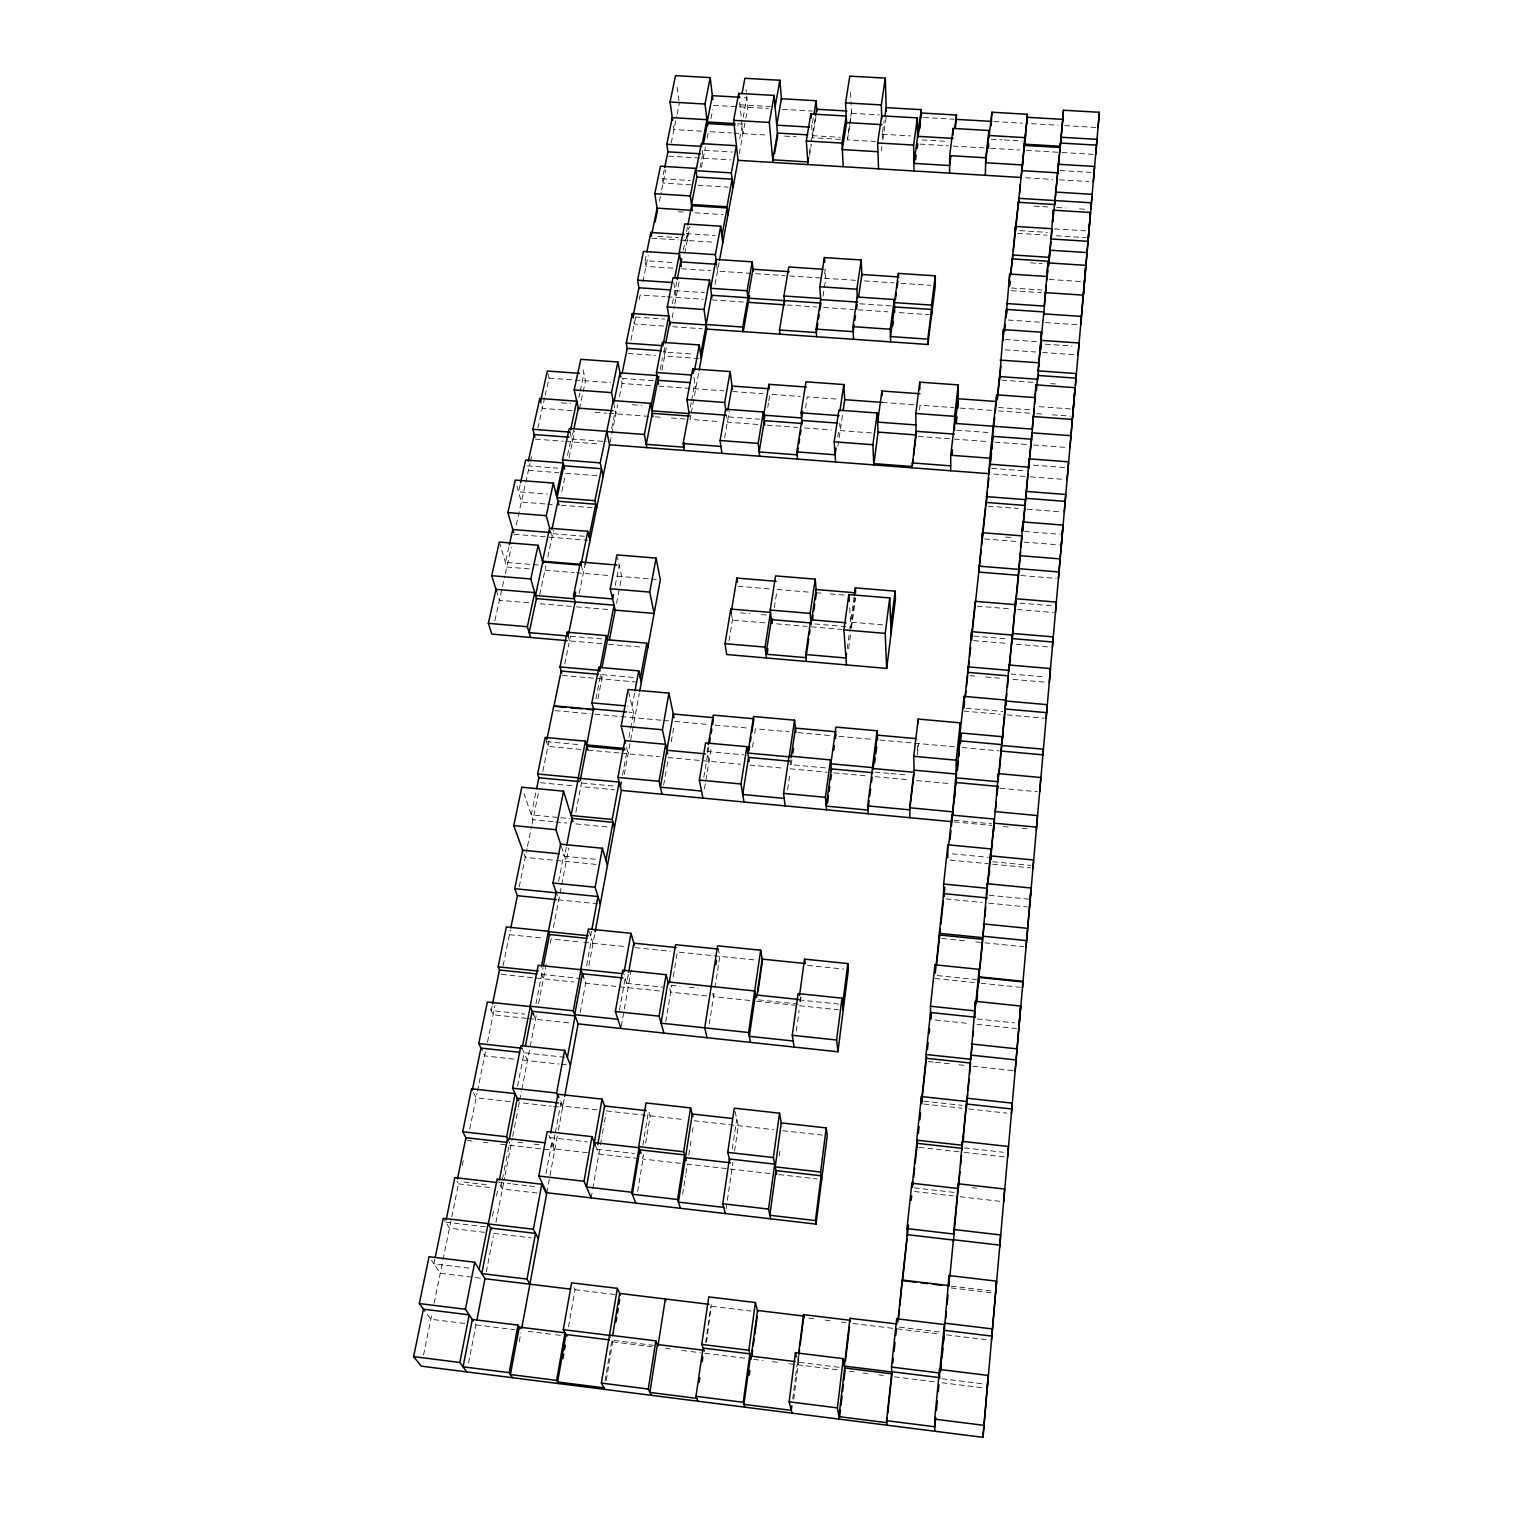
<?xml version="1.0" encoding="UTF-8"?>
<svg xmlns="http://www.w3.org/2000/svg" width="1513" height="1513" viewBox="0 0 1513 1513"><rect width="100%" height="100%" fill="white"/><g stroke="black" fill="none" stroke-linecap="round" stroke-linejoin="round"><path stroke-width="0.75" stroke-dasharray="5 3.75" d="M917.218 750.372L918.013 743.469M917.313 755.044L918.656 743.564M792.755 1398.806L795.384 1378.021M795.687 1375.714L797.162 1364.178M798.372 1355.345L797.502 1362.135L840.15 1367.43M798.108 1361.246L798.675 1356.726M793.739 1399.355L799.261 1355.856M919.545 409.626L920.112 405.181L953.587 407.621M847.204 648.718L850.703 623.167M855.015 597.37L850.968 627.025L813.464 623.829M799.866 1001.909L800.472 997.407M779.214 1155.932L779.838 1151.336M796.311 1030.996L797.256 1024.112M797.578 1021.823L799.148 1010.344M801.001 996.727L799.772 1005.748L838.618 1009.833M848.642 648.718L850.854 632.51M851.479 627.914L855.526 598.316M854.089 596.992L850.646 622.127L884.084 624.964M732.349 1148.934L736.755 1118.996M837.729 436.765L838.391 432.283M882.59 132.028L884.216 120.927M790.769 760.056L790.089 764.613L826.722 767.999M705.663 1342.674L710.921 1306.797M706.571 1342.107L711.261 1304.565M726.108 1208.887L732.935 1162.343M734.599 1150.882L738.306 1125.691L734.788 1110.372M787.554 789.691L789.937 773.483M791.942 759.753L790.618 768.85L827.119 772.235M837.899 446.297L842.457 415.148M881.19 150.884L881.852 146.383M882.836 139.669L886.41 115.328M824.49 273.872L825.19 269.39L825.795 278.335L824.396 287.243M851.479 111.243L847.431 139.82L875.497 141.484M682.628 1194.362L685.54 1175.752M685.9 1173.426L687.356 1164.121L769.985 1173.558M688.793 1154.986L689.852 1148.14M690.212 1145.871L690.93 1141.294M692.349 1132.178L693.067 1127.601M709.257 1024.055L714.571 989.956M714.93 987.724L719.829 956.348L718.051 947.913M752.566 746.911L753.266 742.372M754.684 733.294L755.403 728.755L789.181 731.819M774.334 607.602L776.812 591.772M805.54 407.962L807.261 396.954L837.691 399.167M822.996 296.17L824.055 289.475M847.431 139.82L851.573 113.324L851.025 101.693M605.068 1381.029L611.857 1340.178L653.37 1345.322M809.342 153.002L810.817 144.057M811.195 141.825L815.28 118.052M606.278 1380.348L612.67 1341.842L609.512 1335.393M637.616 1191.506L643.763 1154.514M645.654 1143.128L650.174 1115.838L648.566 1110.882M665.796 1021.729L671.81 985.474M673.304 976.547L675.895 960.906M676.254 958.675L677.37 951.98L755.744 960.055M704.434 788.916L711.261 747.725M729.02 640.756L733.2 615.583M767.734 407.413L768.472 403.025M768.831 400.832L769.928 394.231L800.245 396.444M809.531 155.631L811.384 144.454M840.453 139.404L812.5 137.759L816.509 113.513M709.011 761.304L707.195 751.488L707.952 746.93M812.5 122.818L813.597 116.198M703.829 777.19L708.803 747.214M642.855 1145.152L648.188 1113.171M628.311 974.429L626.741 983.355L662.789 987.138M568.51 1326.863L575.053 1289.681L573.314 1286.239M591.167 1197.899L592.377 1190.977M592.774 1188.651L600.056 1147.213M600.453 1144.944L602.042 1135.885M602.439 1133.615L604.046 1124.556M604.444 1122.287L606.032 1113.209M621.313 1026.211L631.205 969.89M663.64 785.077L666.476 769.02M666.874 766.713L668.481 757.54L740.67 764.235M671.261 741.748L674.023 725.975M724.632 437.768L729.285 411.233M619.517 1010.154L625.172 978.211M634.571 693.124L632.094 706.476L627.63 706.079M545.985 1173.672L551.602 1143.544L554.666 1150.41L499.479 1144.093M590.637 935.98L591.507 931.327M743.186 117.409L746.855 97.645L742.259 97.38M739.649 138.95L742.126 125.579L737.493 125.314M554.931 1134.939L552.831 1146.287L548.198 1145.757M555.347 1132.67L560.831 1103.185M586.609 965.54L591.564 938.817M628.935 737.379L630.183 730.609M630.618 728.358L633.55 712.585L628.841 712.15M690.363 407.035L691.176 402.666M691.573 400.472L694.826 382.959M622.505 775.223L627.176 750.013M519.224 1341.747L520.907 1332.745M546.836 1192.736L558.013 1132.329M558.429 1130.06L564.273 1098.57M580.198 1012.594L586.458 978.798M588.916 965.483L594.741 934.069M624.302 774.391L639.299 693.502M690.874 415.035L690.06 419.404L720.377 421.673M691.271 412.86L698.722 372.614M715.063 284.406L719.129 262.411M739.271 153.664L745.417 120.492M745.833 118.298L747.857 107.328L746.022 89.475M566.297 847.337L564.557 856.263L596.727 859.422M672.358 303.697L676.784 281.796M687.205 240.51L686.202 233.588L687.469 227.158M535.98 1003.8L543.016 967.772M595.933 698.836L600.661 674.533L633.342 677.408M660.198 369.437L662.448 357.862M683.403 250.004L685.521 239.13M501.03 1186.381L501.938 1181.785M502.392 1179.478L503.734 1172.575M504.188 1170.287L505.531 1163.384M505.985 1161.076L507.328 1154.173M507.782 1151.885L509.578 1142.674M664.888 347.442L663.999 351.999L693.805 354.118M700.027 167.451L702.24 156.179M686.883 238.222L688.963 227.517M468.557 1362.948L475.971 1324.877L472.321 1319.468M486.278 1271.922L493.333 1235.705M495.942 1222.334L504.661 1177.53M505.115 1175.242L512.245 1138.646M512.68 1136.395L514.004 1129.644M514.439 1127.393L515.763 1120.622M516.198 1118.372L517.957 1109.369M518.392 1107.1L519.262 1102.599L551.205 1106.173M519.697 1100.386L521.418 1091.535M521.853 1089.341L536.359 1014.807M538.552 1003.554L546.836 961.095M550.278 943.412L551.148 938.987L581.389 942.088M553.38 927.488L568.831 848.112M575.867 812.084L580.387 788.897M581.711 782.013L580.822 786.571L614.6 789.767M597.938 698.779L602.704 674.306M616.51 603.422L619.555 587.763M619.99 585.531L621.73 576.566L617.38 557.068M661.975 369.966L666.458 347.025M672.188 317.598L674.363 306.382M674.798 304.151L679.129 281.985M684.67 253.541L689.909 226.591M701.484 167.243L705.398 147.139M707.119 138.25L708.424 131.593L731.46 132.955M710.978 118.487L712.68 109.73M615.243 585.455L619.195 565.219M517.522 1086.183L524.065 1052.802L565.106 1057.284M492.519 1216.263L493.843 1209.568M496.472 1196.14L497.777 1189.445M558.562 881.493L563.895 854.259M492.103 1006.032L491.177 1010.533L524.803 1014.126M535.734 793.039L531.252 814.864L558.486 817.493M645.956 256.359L645.068 260.69L674.136 262.619M664.226 169.815L662.391 178.818L690.401 180.539M611.649 428.557L615.261 410.893M423.545 1354.986L432.245 1312.376M434.136 1303.166L442.553 1261.993M443.006 1259.743L458.515 1183.885L456.983 1181.256M462.24 1165.596L463.659 1158.731M469.692 1129.209L477.011 1093.369M477.465 1091.157L485.597 1051.327M487.47 1042.173L494.902 1005.786M503.129 965.559L510.373 930.098M519.243 886.694L527.054 848.547M527.489 846.334L531.574 826.401M532.028 824.188L538.609 791.999M542.808 771.384L549.749 737.436M564.784 663.923L569.02 643.157M601.663 643.649L569.493 640.85L570.42 636.33M579.176 593.455L585.077 564.595M610.023 442.571L611.365 435.952M611.819 433.739L617.644 405.2M619.422 396.501L623.034 378.855M630.997 339.914L636.065 315.101M639.261 299.461L640.169 294.978L664.888 296.661M642.874 281.777L648.245 255.546M659.328 201.324L661.181 192.208M661.654 189.919L665.796 169.607M671.261 142.846L676.651 116.482M677.105 114.288L679.337 103.376M434.817 1259.308L433.891 1263.866L470.089 1268.253M567.507 455.3L570.855 439.621M573.616 430.184L571.725 438.997L606.618 441.645M539.744 594.666L545.928 565.805M547.801 557.049L553.493 530.439M561.834 491.422L565.238 475.517M569.077 457.588L574.77 430.94M579.479 408.964L582.713 393.796M583.186 391.64L585.493 380.803L582.675 367.924M578.817 397.579L579.744 393.229M580.217 391.054L583.942 373.673M520.056 485.03L518.524 491.838L547.422 494.127M508.86 547.006L505.437 562.306L539.195 565.106M494.864 620.595L504.85 575.886M505.361 573.673L511.224 547.366M516.217 525.068L529.928 463.659M530.439 461.427L531.933 454.732M537.871 428.16L544.699 397.597M545.172 395.441L549.049 378.137L547.763 372.803M739.914 104.794L770.439 106.553M713.531 105.362L768.528 108.52M782.297 109.314L812.273 111.054M851.573 113.324L879.45 114.931M923.705 117.484L954.117 119.243M994.022 121.532L1022.296 123.177M1031.45 123.707L1058.06 125.239M1064.717 125.617L1095.885 127.414M737.323 123.744L741.956 124.009M990.996 139.177L1002.173 139.839M1004.405 139.971L1022.296 141.012M882.268 134.241L910.542 135.905M922.098 139.934L946.438 141.352M812.349 135.678L840.339 137.343M701.54 131.196L673.985 129.57L673.323 124.974M733.767 133.106L768.415 135.149M784.642 136.113L796.235 136.794M920.074 144.113L948.348 145.778M953.058 146.061L984.093 147.896M990.75 148.293L1019.686 149.995M1026.362 150.392L1057.625 152.246M1062.107 152.51L1093.502 154.364M1060.046 170.515L1091.819 172.425M704.528 150.373L732.5 152.057M668.557 156.123L731.082 159.905M1025.701 177.759L1052.708 179.385M1059.459 179.801L1088.812 181.579M690.987 184.813L663.053 183.092L662.089 176.756M697.966 185.248L728.339 187.139M1034.098 206.09L1047.696 206.941M1056.774 207.489L1065.871 208.056M1079.525 208.907L1086.334 209.324M1054.448 228.879L1086.656 230.922M1019.894 230.638L1047.336 232.378M678.562 211.782L683.252 212.066M694.978 212.822L723.214 214.619M1017.493 233.286L1047.185 235.177M1056.32 235.763L1086.126 237.654M686.202 233.588L715.214 235.461M658.06 236.35L678.013 237.654M651.781 238.203L678.354 239.924M680.566 240.075L713.871 242.231M1030.561 262.808L1042.06 263.565M1049.284 279.451L1082.117 281.607M1011.459 288L1041.644 290.004M672.774 268.16L646.013 266.383L644.935 259.971M681.701 268.747L710.807 270.695M751.223 273.38L717.521 271.13L716.632 264.283M755.725 273.683L785.058 275.631M789.559 275.933L855.337 280.302M864.434 280.907L894.107 282.874M900.954 283.328L930.741 285.314M1011.365 290.685L1041.492 292.671M675.063 290.647L704.491 292.633M859.895 303.773L894.505 306.118M667.138 296.813L703.167 299.271M712.188 299.896L743.885 302.052M787.044 304.983L816.698 307.007M823.545 307.461L853.313 309.484M857.909 309.806L887.791 311.829M899.289 312.624L929.304 314.666M1008.225 320.037L1040.906 322.25M1045.596 322.572L1078.41 324.803M1005.275 339.479L1038.693 341.787M1045.294 344.151L1072.093 346.004M635.214 317.049L642.023 317.522M644.292 317.692L664.755 319.092M663.659 326.07L634.25 324.028L633.096 317.711M672.718 326.713L702.24 328.756M1005.029 349.843L1035.611 351.981M1042.552 352.453L1073.663 354.628M628.217 353.512L655.564 355.46M699.006 358.562L664.68 356.122L663.81 350.921M1001.663 380.122L1035.119 382.505M1050.797 383.621L1055.28 383.943M1039.28 406.675L1071.034 408.983M653.332 380.671L621.087 378.326L622.089 383.47L656.529 385.985M998.485 407.508L1034.533 410.136M549.049 378.137L610.666 382.638M658.836 386.137L723.498 390.846M732.746 391.527L762.949 393.72M882.344 402.42L913.455 404.69M960.282 408.113L991.639 410.382M998.372 410.874L1029.842 413.181M1036.594 413.673L1043.365 414.165M1052.405 414.808L1070.466 416.132M632.358 404.746L641.663 405.427M956.727 430.165L988.5 432.529M561.266 402.893L570.496 403.574M728.982 416.945L759.526 419.214M572.122 410.628L542.278 408.397L540.538 401.361M595.139 412.33L606.656 413.2M608.964 413.371L650.571 416.472M655.224 416.813L662.183 417.323M671.469 418.023L685.408 419.063M757.805 424.453L727.375 422.184L726.429 415.205M767.186 425.153L797.729 427.423M804.651 427.952L831.318 429.938M871.412 432.926L840.188 430.6L839.715 423.281M918.41 436.425L949.88 438.77M954.381 439.11L988.235 441.626M995.024 442.136L1026.741 444.5M1033.549 444.992L1067.686 447.545M1033.455 465.153L1065.795 467.612M991.79 468.33L1026.173 470.94M535.413 439.129L563.158 441.248M565.484 441.418L600.283 444.066M993.909 474.061L1025.89 476.5M1030.466 476.841L1064.868 479.47M527.224 465.834L557.616 468.179M528.434 470.335L558.732 472.699M565.73 473.247L598.467 475.801M988.178 506.155L1018.098 508.481M1027.308 509.2L1061.994 511.905M1024.698 531.498L1059.913 534.278M1005.691 537.096L1012.67 537.645M544.831 503.924L521.361 502.051L515.857 482.288M547.176 504.113L554.231 504.661M561.134 505.229L592.188 507.687M984.66 538.95L1017.152 541.522M1024.131 542.089L1059.081 544.869M553.247 533.767L584.623 536.302M514.155 534.278L587.782 540.273M1020.878 575.507L1056.112 578.382M1020.027 603.139L1053.729 605.938M529.285 568.888L506.836 567.016L499.971 544.15M544.983 570.193L574.278 572.633M576.529 572.803L608.169 575.451M617.209 576.188L649.001 578.836M651.271 579.025L658.079 579.592M738.06 586.25L770.268 588.935M777.152 589.503L809.493 592.188M816.415 592.774L821.067 593.153M830.334 593.928L844.254 595.082M977.341 606.146L1010.741 608.926M1017.436 609.493L1053.218 612.462M740.557 612.822L749.881 613.616M761.531 614.6L770.874 615.394M973.748 636.046L1007.545 638.921M528.794 602.798L499.403 600.283L495.98 589.351M540.122 603.744L571.895 606.448M576.434 606.845L610.647 609.739M764.897 622.864L732.443 620.103L731.233 612.027M776.509 623.848L806.769 626.42M811.422 626.817L841.814 629.408M973.653 640.604L1007.336 643.46M1016.339 644.235L1050.154 647.11M1010.93 674.004L1045.161 676.954M570.477 636.216L607.375 639.394M608.548 644.254L643.157 647.261M969.909 675.649L976.698 676.235M985.757 677.011L999.337 678.202M1012.935 679.375L1044.764 682.136M966.145 708.216L1002.76 711.45M562.42 675.441L639.016 682.25M963.8 711.072L1000.339 714.306M1007.185 714.911L1043.875 718.183M555.233 710.618L590.259 713.796M594.931 714.212L661.484 720.245M663.696 720.453L670.372 721.058M674.817 721.455L708.33 724.5M715.025 725.105L748.67 728.15M798.202 732.651L832.15 735.715M838.94 736.339L873.02 739.422M879.847 740.046L955.327 746.892M962.211 747.517L999.053 750.864M707.195 751.488L743.658 754.836M546.458 741.673L579.933 744.755M874.968 772.084L888.831 773.351M891.138 773.578L905.001 774.845M580.879 749.427L547.933 746.382L545.153 737.436M587.933 750.089L619.195 752.982M621.427 753.19L659.517 756.708M749.729 765.067L783.791 768.226M833.966 772.878L868.33 776.056M875.214 776.699L909.729 779.895M916.651 780.538L951.318 783.753M1000.055 788.254L1037.37 791.715M581.994 783.053L613.597 786.041M954.268 820.273L991.772 823.829M540.481 782.751L574.108 785.928M954.249 821.899L991.715 825.455M1003.459 826.552L1008.169 827.006M1022.277 828.33L1029.332 829.011M952.339 853.843L988.329 857.323M560.737 817.701L569.815 818.59M992.66 861.748L1030.939 865.436M553.266 821.71L532.935 819.762L524.009 793.72M555.517 821.937L566.827 823.034M575.867 823.904L609.909 827.195M950.032 860.065L988.065 863.734M992.566 864.169L1030.769 867.876M989.086 895.28L1030.183 899.308M595.99 864.377L525.238 857.398L523.29 851.989M945.89 898.93L981.994 902.486M988.764 903.148L1027.308 906.968M597.994 903.828L558.751 899.876L556.954 894.618M941.653 938.476L948.481 939.157M950.75 939.384L966.694 940.991M975.79 941.918L980.348 942.372M984.906 942.826L1023.79 946.76M937.322 975.563L976.49 979.592M509.446 934.694L541.881 938.022M583.715 942.334L625.758 946.665M635.101 947.63L670.335 951.261M807.602 965.389L843.838 969.114M935.034 978.514L974.088 982.523M980.991 983.242L1020.197 987.27M671.091 985.322L680.169 986.287M689.247 987.233L698.325 988.178M798.94 999.904L842.609 1004.481M977.171 1018.968L1014.618 1022.901M541.711 974.429L581.9 978.646M758.543 999.866L799.545 1004.178M501.333 974.372L573.9 981.994M659.479 990.996L585.626 983.223L582.997 975.62M706.76 995.97L670.694 992.169L668.519 983.98M749.767 1000.49L713.531 996.67L712.339 991.374M756.557 1001.209L795.214 1005.256M935.261 1019.989L970.022 1023.639M976.982 1024.377L1016.547 1028.537M526.562 1018.362L493.068 1014.769L490.212 1008.396M528.794 1018.589L571.366 1023.166M928.471 1061.502L933.162 1062.013M935.488 1062.258L949.521 1063.771M958.864 1064.774L965.88 1065.511M972.916 1066.268L1012.84 1070.561M923.743 1101.161L961.965 1105.341M513.947 1059.1L484.671 1055.885L480.945 1048.074M522.95 1060.083L559.129 1064.055M561.38 1064.301L568.169 1065.039M923.8 1104.036L961.909 1108.197M968.642 1108.934L1006.92 1113.133M964.519 1147.932L1003.365 1152.263M597.257 1109.918L562.874 1106.079L557.938 1094.221M606.429 1110.939L645.578 1115.327M650.174 1115.838L684.878 1119.715M694.145 1120.755L773.332 1129.625M782.675 1130.665L822.561 1135.128M510.184 1101.577L476.103 1097.776L472.283 1090.23M553.493 1106.438L562.628 1107.459L560.037 1101.294M919.166 1147.365L959.885 1151.923M964.405 1152.433L1005.313 1157.01M549.824 1137.587L587.309 1141.861M971.932 1187.705L976.585 1188.235M596.954 1149.237L634.325 1153.492M518.127 1142.334L522.76 1142.863M534.316 1144.187L538.95 1144.717M914.306 1187.856L957.88 1192.83M587.309 1152.698L554.931 1148.991L548.879 1135.45M638.354 1158.523L598.864 1154.022L595.082 1144.547M680.358 1163.327L643.006 1159.053L641.077 1153.511M778.949 1174.58L817.19 1178.949M467.385 1140.424L471.98 1140.953M483.422 1142.258L488.018 1142.788M914.438 1191.525L953.247 1195.951M960.093 1196.745L1001.379 1201.454M498.912 1182.41L510.619 1183.771M512.964 1184.036L527.016 1185.681M529.342 1185.946L536.377 1186.759M463.943 1182.069L489.437 1185.038M458.515 1183.885L490.874 1187.667M537.266 1193.076L502.429 1189.01L497.134 1179.043M445.692 1222.145L488.113 1227.175M951.261 1286.145L993.417 1291.156M484.444 1232.339L449.456 1228.159L443.271 1218.287M493.786 1233.435L531.271 1237.899M951.223 1287.941L993.303 1292.953M899.46 1327.166L939.819 1332.064M480.491 1278.182L440.245 1273.284L431.545 1260.405M575.053 1289.681L618.155 1294.92M711.829 1306.305L750.959 1311.071M808.774 1318.107L815.753 1318.958M825.058 1320.074L832.037 1320.925M841.323 1322.059L845.975 1322.627M852.973 1323.478L892.689 1328.301M897.36 1328.868L939.838 1334.05M946.552 1334.863L989.256 1340.045M941.899 1378.74L985.266 1384.111M464.68 1323.459L430.846 1319.26L423.432 1309.18M475.971 1324.877L514.515 1329.662M528.15 1331.345L553.21 1334.466M555.498 1334.75L562.325 1335.582M612.67 1341.842L651.781 1346.702M665.625 1348.423L670.259 1348.991M681.815 1350.428L688.755 1351.298M691.063 1351.582L700.311 1352.717M704.945 1353.303L746.76 1358.485M753.739 1359.355L763.082 1360.527M772.424 1361.681L779.441 1362.551M788.784 1363.705L840.585 1370.135M849.549 1371.251L854.032 1371.818M863.015 1372.934L867.516 1373.482M878.75 1374.882L883.233 1375.43M894.486 1376.83L935.11 1381.88M941.899 1382.731L982.731 1387.799M507.517 1138.514L510.921 1145.398M522.098 1048.282L527.451 1060.575M533.03 1013.275L535.489 1019.308M541.162 972.991L543.394 978.798M561.323 846.334L566.24 861.445M589.03 931.006L593.02 943.299M622.713 970.173L628.065 987.686M568.169 636.008L569.493 640.85M550.202 530.496L551.999 537.361M600.661 674.533L601.796 678.94M581.238 565.181L583.28 573.37M626.477 747.195L628.122 753.814M628.576 691.668L634.779 717.824M570.098 432.132L572.425 441.947M797.446 1361.87L798.108 1364.877M613.616 402.798L615.886 413.881M673.815 282.628L676.122 297.437M693.994 377.456L695.715 388.822M677.105 87.206L679.015 101.068M702.202 150.222L703.223 158.222M739.649 102.336L742.978 133.636M811.592 124.785L812.5 137.759M849.701 607.923L851.044 628.179M850.571 92.406L850.911 99.366M882.23 133.201L882.457 139.971"/><path stroke-width="1.5" d="M943.62 897.001L943.639 884.027L947.876 844.802L990.92 848.925L990.485 859.914M944.32 1330.57L948.991 1275.516L996.519 1281.152L995.63 1293.218M949.616 173.144L949.672 155.631L953.152 128.416L988.954 130.496L988.802 137.116M947.819 857.701L947.876 844.802M950.675 470.77L950.75 455.243L954.495 423.394L1032.169 429.125L1034.154 408.85M953.114 135.035L953.152 128.416M955.327 128.265L956.481 115.026L921.322 113.002L917.975 137.437M954.457 429.995L954.552 416.34L958.259 384.907L919.791 382.146L915.781 413.484L916.121 433.985M951.431 826.174L956.046 774.013L914.098 770.155L909.672 807.772L909.956 817.72M948.991 1275.516L948.916 1285.634L902.259 1280.017L899.876 1305.492M958.032 407.943L958.259 384.907M914.136 771.592L913.776 756.311L918.183 719.072L960.244 722.836L956.197 760.188L955.951 784.169L956.443 779.554M960.244 722.836L958.92 756.519M953.398 1241.625L962.381 1141.369L1008.396 1146.495L1007.582 1157.256M963.876 706.874L964.046 696.377L1005.597 700.046L1005.105 710.524M957.956 1187.989L958.032 1183.752L1004.632 1189.048L1003.686 1201.719M967.677 673.285L971.592 631.64L1012.273 635.082L1008.812 670.354L967.79 666.817M971.592 631.64L971.403 640.415L975.11 605.975M962.192 1150.012L962.381 1141.369M985.341 175.3L985.738 157.787L988.954 130.496M988.537 148.161L988.632 143.603M1021.029 547.044L1022.107 535.867L982.504 532.727L978.76 572.084L1018.533 575.318L1015.431 607.035M991.147 125.863L991.904 112.227L1027.422 114.269L1027.024 123.442M966.391 1108.689L970.873 1055.109L1016.017 1059.932M982.334 538.76L982.504 532.727M1028.689 467.158L989.634 464.207L985.871 505.966L987.365 492.141M974.883 1017.152L930.552 1012.519L926.013 1054.485L970.76 1059.27L975.374 1001.322L1020.632 1006.032L1018.873 1028.783M1034.589 404.349L1035.251 397.597L996.651 394.817L989.805 458.193L989.332 473.701L609.569 444.784L606.713 431.318L569.247 428.482L562.477 459.952L564.708 469.106M993.247 426.25L992.017 448.756M974.864 1017.511L975.374 1001.322M996.5 399.356L996.651 394.817M931.365 1012.67L930.627 1019.497L930.476 1006.24L934.939 964.821L979.138 969.341L978.684 982.996L979.119 978.514M999.431 379.952L1003.403 329.588L1041.492 332.217L1040.433 350.316M1003.006 340.747L1003.403 329.588M982.788 937.928L987.251 883.724L1031.072 887.999L1029.578 907.176M1005.956 317.787L1009.682 274.042L1047.109 276.501L1046.656 281.04M1009.228 285.806L1009.682 274.042M986.646 898.987L987.251 883.724M1012.159 261.617L1015.488 226.42L1052.159 228.728L1051.289 237.541M1015.223 233.153L1015.488 226.42M1018.23 205.106L1024.339 145.399L1060.178 147.499L1052.84 221.692M1027.422 114.269L1021.199 177.475L738.041 160.34L733.635 120.359L738.703 93.39L774.126 95.414L777.663 135.697L774.543 153.532M994.154 823.469L998.372 773.616L1040.849 777.512L1039.696 791.923M1024.131 150.26L1024.679 137.607L988.84 135.508L985.625 162.742L1021.729 164.917M997.729 788.046L997.805 786.382L955.97 782.505L952.434 815.356M998.107 779.8L998.372 773.616M999.091 774.183L1009.076 665.001L1050.438 668.557L1049.322 682.533M1008.736 671.98L1009.076 665.001M1011.819 643.857L1015.753 598.713L1056.301 602.079L1055.469 612.652M1015.412 605.068L1015.753 598.713M1018.533 575.318L1022.864 521.928L1063.015 525.087L1061.407 545.058M1022.391 530.798L1022.864 521.928M1025.247 504.718L1029.162 458.855L1068.594 461.824L1067.157 479.64M1029.162 458.855L1028.613 468.765L1031.601 439.205L992.925 436.349L989.748 465.891M1031.526 440.34L1035.97 384.869L1075.043 387.668L1072.717 416.302M1035.214 398.089L1035.97 384.869M1037.464 380.86L1041.492 332.217M1043.667 315.423L1047.923 262.884L1085.804 265.342L1080.755 324.973M1047.091 276.784L1047.923 262.884M1049.095 261.73L1053.294 210.175L1090.476 212.482L1088.414 237.787M1052.594 221.673L1053.294 210.175M1054.618 205.163L1060.462 143.035L1096.509 145.153M1057.606 173.068L1058.154 164.274L1094.599 166.449L1093.332 181.844M1060.14 148.047L1063.45 110.241L1099.365 112.284L1098.098 127.546M1062.769 121.135L1063.45 110.241M466.798 1371.913L459.839 1362.475L469.2 1314.835L423.432 1309.18L413.635 1356.631L421.257 1366.144L982.958 1437.35L988.178 1375.449L939.554 1369.454L934.694 1419.137L934.864 1431.26M987.27 1388.367L988.178 1375.449M991.488 1340.329L996.519 1281.152M999.696 1247.034L1000.585 1234.948L953.549 1229.483M1011.422 1113.625L1012.216 1103.147L966.656 1098.173M1015.185 1070.807L1020.632 1006.032M1022.504 987.516L1022.996 981.313L978.892 976.793L982.864 936.207L1026.571 940.594M1026.079 946.987L1031.072 887.999M1033.001 868.084L1033.644 860.008L990.637 855.885M1036.386 829.672L1037.502 815.583L994.665 811.554M1046.164 718.372L1047.261 704.661L1005.559 700.973M1052.424 647.299L1053.256 636.897L1012.348 633.436M1058.457 578.571L1063.015 525.087M1064.301 512.075L1065.719 494.486L1025.965 491.422M1069.956 447.716L1075.043 387.668M1075.44 385.38L1076.405 373.56L1038.031 370.855L1043.857 311.943L1006.277 309.409L1003.043 339.328M1078.107 354.931L1079.091 342.997L1041.02 340.368M1083.346 295.47L1090.476 212.482M1090.892 209.607L1092.14 194.326L1055.431 192.075M1095.734 154.496L1096.982 139.347L1060.821 137.229M982.958 1437.35L1099.365 112.284M975.526 1006.277L979.138 969.341M990.92 848.925L987.081 888.282L943.639 884.027M1046.221 285.598L1044.216 306.08L1006.485 303.546M935.715 1417.397L934.788 1426.759L886.561 1420.669L891.838 1371.705L939.611 1377.624M936.396 1410.381L937.322 1401.019M938.23 1391.676L938.911 1384.641M940.5 1369.284L944.32 1330.343L991.79 1336.111M970.76 1059.27L972.121 1045.237M973.048 1035.875L973.502 1031.204M976.396 1002.665L978.873 977.417L1022.939 981.956M987.932 883.535L994.344 819.081L951.961 815.091L948.802 844.405M998.24 779.384L1001.644 744.585L959.999 740.84L956.008 777.833L998.013 781.71M1022.353 531.309L1028.008 474.117M1028.821 464.813L1031.961 432.831L1070.939 435.706M1047.166 277.049L1047.809 270.335M1048.263 265.853L1049.795 250.193L1087.034 252.576M945.701 1318.504L946.381 1311.431M947.081 1304.376L947.989 1294.977M948.916 1286.145L949.37 1281.246M949.805 1276.934L953.417 1239.733L999.828 1245.142M958.334 1188.14L959.942 1171.762M960.623 1164.745L961.53 1155.384M962.911 1140.783L966.504 1104.017L1011.781 1108.972M966.902 1101.332L967.564 1094.58M967.998 1090.079L969.095 1078.807M969.549 1074.306L970.646 1063.053L926.088 1058.268L921.493 1100.916M979.876 968.585L982.75 939.346L939.365 934.977L935.261 973.086M984.188 923.63L982.807 937.682L939.346 933.313L943.62 893.616L986.703 897.871M984.868 916.594L985.776 907.233M990.637 859.271L994.154 823.167L1036.575 827.176M995.422 810.76L996.292 801.89M996.935 795.252L997.805 786.382M1005.691 704.945L1006.788 693.767M1007.45 687.053L1008.32 678.108M1009.341 666.76L1012.084 638.581L1052.84 642.023M1012.273 636.992L1015.45 604.67L975.223 601.342L971.497 635.857M1015.545 602.779L1020.575 551.507M1022.675 531.328L1024.963 507.801M1036.481 390.278L1037.767 375.432L1076.027 378.155M1048.679 265.758L1049.114 261.295L1012.254 258.912L1010.589 274.496M1050.873 241.929L1049.36 257.342L1012.424 254.941M940.746 1371.043L941.408 1364.215M942.088 1357.369L942.977 1348.253M943.639 1341.426L944.301 1334.579M963.251 1140.726L963.705 1136.15M976.887 1001.284L977.549 994.419M989.199 875.422L989.634 870.845M990.75 859.46L991.185 854.94M993.398 832.434L993.833 827.914M1002.457 739.706L1003.119 732.897M1004.235 721.531L1004.67 716.992M1005.767 705.777L1006.202 701.313M1010.003 662.581L1010.457 657.909M1038.958 366.316L1039.412 361.645M1040.547 350.014L1041.228 343.111M891.479 1367.052L896.679 1318.769L944.32 1324.537L939.573 1373.01L891.479 1367.052L891.914 1372.764M964.046 696.377L960.093 732.897L1002.003 736.68M906.968 1228.594L911.847 1183.223L957.956 1188.48L953.493 1234.003L906.968 1228.594L907.308 1236.253L908.519 1225M892.84 1362.835L893.332 1358.277M894.07 1351.412L895.053 1342.277M895.791 1335.431L896.528 1328.565M916.689 1140.159L921.398 1096.547L966.58 1101.483L962.287 1145.246L916.689 1140.159L916.897 1147.119M993.53 428.387L994.722 417.191M995.214 412.709L996.424 401.512L958.126 398.732L955.233 423.3M887.261 1418.021L886.75 1422.674L838.921 1416.622L844.651 1367.979L892.008 1373.861L887.753 1413.369M912.017 1187.592L916.783 1143.28L962.23 1148.367M897.72 1322.192L907.252 1234.665L953.417 1240.055M963.857 708.008L964.575 701.313M965.048 696.85L967.696 672.32L1008.547 675.876M982.429 535.243L985.965 502.411L1025.19 505.455M997.18 398.543L999.545 376.567L1037.559 379.252M1009.379 285.617L1009.871 281.172M1015.336 230.354L1018.344 202.288L1054.674 204.539M898.363 1319.525L899.365 1310.163M902.637 1279.828L907.062 1238.542M911.185 1200.263L911.677 1195.762M912.661 1186.608L913.152 1181.956M913.663 1177.322L914.646 1168.017M915.157 1163.384L917.635 1140.272M918.372 1133.426L919.11 1126.58M919.847 1119.752L920.585 1112.906M926.637 1056.622L921.568 1103.79L921.398 1096.547M927.393 1049.663L928.131 1042.703M929.133 1033.417L929.625 1028.783M936.49 965.086L940.367 928.944M940.878 924.292L943.374 901.029M943.866 896.415L944.85 887.28M949.975 839.639L950.939 830.656M952.415 817.001L953.417 807.62M953.928 802.93L955.195 791.204M957.426 770.344L958.429 761.134M960.396 742.77L961.379 733.71M965.237 697.701L965.956 691.025M966.448 686.58L967.639 675.441M967.885 673.115L969.152 661.427M969.644 656.755L970.646 647.413M975.355 603.706L981.143 549.862M981.634 545.418L985.625 508.311M987.857 487.526L988.84 478.316M990.561 462.373L991.526 453.295M997.294 399.735L1000.925 365.995M1004.651 331.347L1005.389 324.463M1006.126 317.617L1006.864 310.846M1009.53 286.07L1010.003 281.626M1010.722 274.95L1012.859 255.054M1013.332 250.666L1018.968 198.203M1019.478 193.588L1020.462 184.378M1022.429 166.146L1022.92 161.607M1025.341 139.083L1025.814 134.619M839.375 1419.137L837.427 1407.903L843.233 1358.655L795.422 1352.754L789.143 1401.813L791.98 1413.142M897.039 1324.007L849.984 1318.296L844.349 1366.088L891.857 1371.969M989.01 136.813L991.904 112.227M845.445 1361.17L849.436 1327.128M952.017 454.524L952.566 450.004M839.639 1416.83L840.453 1409.927M840.982 1405.312L842.079 1396.083M842.609 1391.468L843.422 1384.546M843.97 1379.932L845.048 1370.702L843.233 1358.655M956.216 423.527L956.991 416.85M766.467 657.966L765.048 647.11L770.495 612.406L730.779 609.058L725.011 643.668L726.732 654.524L886.656 668.406L885.2 633.38L889.739 597.957L848.812 594.552L843.914 629.881L846.429 664.907M533.767 1015.072L530.136 1006.202L538.174 965.275L580.973 969.738L573.295 1010.816L578.098 1023.885L837.918 1051.781L836.632 1040.017L841.985 998.164L798.051 993.568L792.301 1035.289L794.117 1047.072M820.613 1172.027L826.23 1127.904L781.275 1122.892L775.223 1166.863L820.613 1172.027L821.691 1179.459M877.105 730.779L872.415 767.602L830.883 763.781L835.914 727.072L877.105 730.779L877.578 739.838M867.687 805.899L872.471 768.453L914.155 772.292L909.729 809.852L867.687 805.899L868.178 813.767M890.779 625.531L895.166 591.148L855.337 587.857L854.41 594.704M931.535 305.115L935.28 275.839L898.419 273.399L894.41 302.619L931.535 305.115L931.611 314.817M842.609 1004.481L847.828 963.573L804.538 959.129L799.564 995.384M950.788 156.482L949.634 165.541L913.909 163.385L921.285 109.636L886.183 107.631L884.878 116.501M791.866 1405.728L791.28 1410.343L743.904 1404.348L750.543 1356.045L795.1 1361.587M798.656 1353.095L803.554 1314.646L850.249 1320.319M815.45 1220.575L821.143 1175.771L775.961 1170.608L769.833 1215.261L815.45 1220.575L816.018 1224.112L546.836 1192.736L538.798 1176.036L547.139 1131.592L591.942 1136.66L595.403 1145.341M869.143 800.717L867.951 810.06L826.23 806.126L831.337 768.869L872.698 772.708M869.729 796.046L870.618 789.048M871.507 782.032L872.112 777.36M872.944 769.569L877.332 735.129L916.273 738.647M912.15 467.82L916.084 431.3L954.419 434.136M927.791 339.139L931.573 309.446L894.523 306.931L890.476 336.548L927.791 339.139L927.828 344.472L706.779 329.078L704.037 309.484L709.54 280.094L673.039 277.654L667.29 306.95L670.164 324.765M798.959 1354.475L799.545 1349.955M800.112 1345.435L803.838 1316.083L757.483 1310.447L751.015 1357.691M954.779 128.397L956.481 115.026M912.982 459.763L912.131 466.534L873.739 463.621M913.568 455.262L916.14 434.95L878.051 432.113L873.795 464.907L872.888 444.727L877.275 412.992L838.864 410.174L834.193 441.815L835.592 461.995M816.018 1224.112L827.252 1135.639L826.23 1127.904M837.918 1051.781L848.377 969.587L847.828 963.573M874.665 762.741L875.252 758.164M875.819 753.587L876.708 746.703M886.656 668.406L895.431 599.337L895.166 591.148M927.828 344.472L935.318 285.617L935.28 275.839M846.561 653.351L845.918 658.004L805.654 654.524L810.76 619.782L846.013 622.77M833.795 750.126L834.438 745.55M835.365 738.684L836.008 734.108M895.431 299.366L896.358 292.633M896.963 288.151L897.89 281.418M749.219 1375.109L749.843 1370.513M751.715 1356.821L752.642 1350.088M753.247 1345.587L754.174 1338.854M754.798 1334.371L757.256 1316.405M827.535 802.855L828.5 795.895M829.124 791.242L829.767 786.59M830.713 779.63L831.356 774.978M892.821 325.957L893.427 321.399M915.573 159.735L916.178 155.234M917.105 148.482L917.729 143.981M919.847 128.435L920.452 124.009M776.699 1174.334L773.389 1157.558L779.517 1113.19L734.278 1108.178L727.734 1152.376L729.833 1160.793M914.022 170.988L913.625 145.078L917.37 117.882L881.682 115.82L877.653 142.96L878.561 168.851M751.413 1359.071L748.84 1350.239L755.403 1302.542L708.765 1296.906L701.748 1344.414L704.15 1351.071M770.609 1218.816L768.509 1209.076L774.694 1164.14L729.379 1158.977L722.779 1203.762L725.427 1213.558M826.59 809.814L825.379 797.313L830.524 759.885L789.048 756.065L783.545 793.379L785.171 805.899M890.627 341.881L890.23 329.229L894.315 299.517L857.266 297.021L852.897 326.638L853.578 339.309M744.831 1407.166L743.242 1402.286L749.9 1353.851L703.053 1348.064L695.961 1396.31L697.909 1401.208M919.961 393.739L881.909 390.997L877.635 422.127L915.97 424.945M811.214 624.585L810.155 613.408L815.204 579.139L775.583 575.886L770.212 610.042L771.857 623.451L772.557 618.93M839.885 411.196L843.8 384.548L805.994 381.824L801.115 412.822L802.117 424.132M750.505 1042.4L748.557 1032.509L760.68 950.221L717.616 945.814L704.718 1027.838L707.119 1037.748M794.552 720.188L789.143 756.859L747.876 753.058L753.606 716.519L794.552 720.188L795.951 732.443M836.084 448.018L835.1 454.77L796.859 451.876L801.795 420.463L837.483 423.11M854.164 324.86L853.162 331.669L816.093 329.115L820.708 299.612L857.512 302.108M854.845 320.302L855.507 315.744M856.509 308.936L857.19 304.378M699.138 1382.334L699.819 1377.757M702.164 1361.719L702.845 1357.142M791.091 757.786L795.46 728.112L836.311 731.819M858.571 296.888L861.862 274.496L898.514 276.936M808.699 639.167L805.975 657.663L765.975 654.183L771.384 619.611L811.063 622.978M809.379 634.533L810.041 629.919M811.46 621.37L816.131 589.54L855.639 592.812M756.595 997.37L762.212 959.11L805.124 963.535M757.862 992.206L762.476 960.736L760.68 950.221M792.944 752.926L793.606 748.368M812.424 620.008L813.086 615.469M813.767 610.93L814.751 604.122M815.431 599.583L816.415 592.774M843.1 410.723L844.727 399.678L843.8 384.548M881.776 118.789L881.322 104.927L885.294 78.109L849.795 76.142L845.559 102.884L846.618 123.65M857.323 298.364L856.869 289.21L861.2 259.971L824.396 257.569L819.8 286.732L820.765 300.444M743.961 802.003L741.011 783.999L746.892 746.684L705.588 742.902L699.346 780.103L702.902 798.126M843.233 166.714L841.966 143.092L846.221 116.028L810.836 113.986L806.316 140.974L808.037 164.577M686.259 1160.433L683.649 1151.771L690.571 1107.894L645.994 1102.939L638.675 1146.665L641.077 1153.511M677.597 1199.487L684.595 1154.911L639.772 1149.823L632.358 1194.249L677.597 1199.487L680.453 1208.301M651.233 1395.289L648.283 1389.029L655.848 1340.877L609.38 1335.109M748.935 750.694L749.635 746.136M750.353 741.578L751.072 737.02M751.791 732.443L753.947 718.77L713.247 715.101L708.33 744.661M715.819 964.84L716.538 960.32M802.609 411.347L801.568 417.966L763.725 415.167L768.869 384.321L806.429 387.025M798.202 448.132L797.143 454.846L759.148 451.952L764.349 420.671L802.06 423.47M798.902 443.649L799.602 439.167M800.301 434.685L801.001 430.203M817.777 323.498L816.358 332.557L779.498 330.004L784.377 300.614M818.476 318.959L819.195 314.42M819.895 309.9L820.954 303.092L747.933 298.137M767.186 653.37L767.904 648.755M612.595 1335.714L619.63 1293.426L708.954 1304.282M808.585 157.484L807.847 161.948L772.727 159.83L777.436 133.068L807.658 134.846M815.639 115.858L816.736 109.239L846.845 110.979M615.999 1321.851L616.737 1317.407M617.474 1312.962L618.212 1308.518M618.949 1304.074L619.687 1299.629M663.904 1033.095L659.101 1016.169L666.06 974.694L622.713 970.173L615.375 1011.516L620.916 1028.481M635.706 1203.081L631.602 1192.244L639.053 1147.743L594.325 1142.655M604.784 1389.407L601.38 1383.09L617.361 1288.357L571.574 1282.816L563.29 1329.662L566.883 1336.149M759.639 456.207L758.145 443.385L763.365 412.009L725.616 409.21L720.093 440.51L721.89 453.333M669.2 982.845L675.554 944.679L718.297 949.067M813.975 113.986L816.169 100.728L781.408 98.742L776.755 125.182L809.417 127.111M709.559 742.675L710.316 738.117M711.072 733.578L711.829 729.039M712.585 724.5L713.342 719.961M731.233 612.027L736.888 578.061L776.207 581.314M784.566 302.619L783.942 295.981L788.765 266.988L822.921 269.238M764.216 419.574L764.954 415.167M747.1 290.761L752.207 261.825L716.008 259.442L710.637 288.302L747.1 290.761L748.405 302.354L784.774 304.832M597.767 1144.679L604.576 1105.984L646.259 1110.618M556.633 1380.386L565.03 1332.783L519.243 1327.109L510.429 1374.542L556.633 1380.386L558.562 1383.544M628.708 972.197L633.815 943.166L676.254 947.516M727.791 410.193L732.046 386.061L769.342 388.765M749.578 295.697L743.261 331.631L742.732 327.054L753.001 269.276L789.181 271.678M562.912 1358.731L563.706 1354.211M564.5 1349.691L565.295 1345.189M667.687 753.928L662.429 729.777L668.954 693.124L628.065 689.493L621.2 726.013L625.455 743.11M591.167 1197.899L584.018 1181.275L591.942 1136.66M775.129 106.837L779.857 80.265L744.888 78.298L741.994 93.768M725.881 411.233L724.708 402.458L730.174 371.574L692.689 368.888L686.94 399.678L689.02 412.841M624.207 971.535L630.978 933.313L588.349 928.963L580.822 969.303L583.564 977.266M550.675 1133.029L557.938 1094.221L602.042 1099.119L586.477 1187.005L631.602 1192.244M662.032 794.249L659.063 781.294L665.607 744.32L624.831 740.576L617.947 777.436L621.351 790.41L595.157 931.762M772.973 162.458L769.304 122.44L774.126 95.414M533.37 1229.256L541.786 1184.225L497.134 1179.043L488.321 1223.922L533.37 1229.256L538.306 1238.75M716.462 262.903L715.384 254.657L720.699 226.194L684.822 223.886L679.242 252.274L681.361 266.477M694.448 370.855L699.29 344.945L662.372 342.335L656.453 372.501L658.495 384.189M731.346 172.879L736.415 145.702L701.351 143.603L696.018 170.723L731.346 172.879L733.03 187.423M634.987 690.911L638.732 670.883L598.845 667.365L591.886 702.845L593.72 709.673M567.394 1057.53L575.148 1015.866L532.198 1011.27L525.427 1045.88M509.162 1372.669L518.013 1325.123L472.321 1319.468L463.054 1366.825L509.162 1372.669L512.567 1377.719M591.942 929.02L597.975 896.547L556.16 892.348L541.37 966.826M612.198 819.46L619.157 782.051L578.363 778.212L571.063 815.507L612.198 819.46L614.448 827.63M527.016 1279.09L535.526 1233.398L490.704 1228.064L481.777 1273.606L527.016 1279.09L529.89 1284.178M726.959 206.751L732.084 179.196L696.869 177.021L691.498 204.52L726.959 206.751L727.923 214.903M684.311 450.477L683.157 443.574L688.945 412.425L726.429 415.205M605.919 860.33L612.992 822.316L571.952 818.363L566.732 845.105M721.909 235.896L727.091 207.943L691.668 205.692L687.885 225.002M640.339 678.032L646.808 643.176L607.451 639.753L602.023 667.573M620.368 786.684L621.219 782.089M700.689 354.59L706.193 324.917L669.767 322.382L665.777 342.884M684.595 442.742L683.763 447.186L646.24 444.33L652.292 413.314L689.531 416.094M521.739 1328.187L546.571 1194.154L541.786 1184.225M564.671 1096.358L578.098 1023.885M639.696 691.29L660.349 579.782L656.094 558.108L616.907 554.893L610.231 588.784L615.205 610.136L609.436 639.696M699.157 370.307L706.779 329.078M719.526 260.236L738.041 160.34M615.205 610.136L654.127 613.446L649.72 592.094L656.094 558.108M558.316 1097.171L556.614 1093.067L564.595 1050.381L520.945 1045.615L512.585 1088.169L518.429 1100.802M600.302 904.055L595.12 887.242L602.401 848.263L560.604 844.178L552.964 883.025L556.576 893.559M509.314 1139.024L517.276 1098.306L558.543 1102.92M677.219 279.583L680.68 261.9L716.632 264.283M543.451 965.559L549.503 934.504L586.893 938.344M586.628 745.379L593.531 708.954L626.477 711.942M607.375 639.394L614.051 605.2L536.434 598.618L529.134 632.623L568.169 636.008M657.947 381.011L658.836 376.378M680.85 263.073L681.701 258.723M580.179 780.557L586.874 746.287L624.945 749.805M476.86 1320.244L484.954 1278.712L474.742 1262.258L429.049 1256.736L419.328 1303.582L424.453 1310.561M522.552 1045.956L530.288 1006.599L487.356 1002.003L478.789 1043.554L481.72 1049.719M479.148 1269.35L488.132 1223.601L443.271 1218.287L435.29 1257.038M692.33 210.572L690.306 195.934L695.715 168.378L660.462 166.222L654.807 193.702L657.455 210.439L655.091 222.014M674.685 278.184L679.469 253.806L643.498 251.442L637.578 280.189L639.053 288.643M508.349 1140.216L506.647 1136.774L515.101 1093.634L471.526 1088.774L462.694 1131.762L466.458 1138.703M646.864 447.621L644.387 434.477L650.477 403.347L613.162 400.586L600.207 462.865L603.157 476.16M613.484 594.439L612.595 598.94L573.54 595.649L580.444 562.004L616.926 565.03M499.366 1180.102L507.517 1138.514L544.623 1142.75M585.436 741.162L578.25 777.814L537.626 773.994L545.153 737.436L585.436 741.162L587.933 750.089M650.987 406.108L656.982 375.508L620.008 372.822L614.183 401.172M702.145 144.151L706.93 119.678L672.283 117.655L666.817 144.302L667.971 152.189M606.448 635.592L599.621 670.429L559.999 666.93L567.129 632.207L606.448 635.592L607.507 639.923M703.507 143.565L707.422 123.555L735.186 125.182M560.718 844.519L555.895 829.691L563.536 791.186L521.777 787.214L513.777 825.606L522.95 851.044M473.342 1320.962L465.437 1309.275L474.742 1262.258M707.687 125.636L704.982 104.019L710.202 77.598L675.517 75.65L670.051 102.014L672.68 120.378M472.283 1090.23L480.945 1048.074L519.526 1052.292M626.25 343.111L632.321 313.513L668.746 316.028L662.94 345.702L626.25 343.111L627.422 349.352M446.146 1219.913L454.846 1177.587L496.756 1182.466M499.725 970.608L498.136 966.826L506.325 926.939L548.33 931.251L549.805 935.318M587.819 531.309L581.03 564.368L542.505 561.191L549.597 528.226L587.819 531.309L590.013 540.444M510.846 927.809L517.408 895.696L514.742 888.679L522.647 850.193L559.318 853.805M575.715 592.056L574.335 598.77L535.526 595.479L542.732 561.985L581.238 565.181M594.949 500.69L601.512 468.708L563.895 465.796L557.049 497.682L594.949 500.69L596.633 508.046M632.945 316.898L638.902 287.792L670.486 289.929M492.557 1003.781L499.479 970.003L537.02 973.937M536.623 788.67L538.855 777.758L579.366 781.578M546.912 739.422L553.815 705.815L593.644 709.427M568.642 633.739L575.167 601.909M622.032 373.711L627.233 348.33L661.521 350.77M646.845 252.009L650.836 232.472L684.16 234.628M457.456 1178.967L465.909 1137.681L507.271 1142.41M589.105 536.68L595.763 504.226L557.938 501.219L551.942 529.266M664.699 167.565L667.914 151.83L700.368 153.778M651.876 233.607L657.096 208.151L692.311 210.383M585.077 564.595L609.569 444.784M613.711 403.252L611.536 392.624L617.871 361.985L580.803 359.319L574.184 389.9L578.609 409.38M574.089 427.971L578.325 408.151L612.954 410.723M530.59 637.484L527.375 626.722L534.713 592.623L495.98 589.351L488.34 623.356L491.857 634.117L567.205 640.661M556.33 494.846L563.195 462.902L525.673 460.009L520.567 482.742M570.59 429.919L576.756 401.21L539.801 398.467L532.879 429.314L534.902 437.162M536.68 599.526L530.798 578.987L538.117 545.247L499.328 542.07L491.706 575.715L496.604 591.356M549.711 528.68L546.288 515.687L553.342 483.082L515.252 480.094L507.895 512.604L513.701 532.689M540.538 401.361L547.328 371.025L579.366 373.352M509.351 544.812L512.775 529.512L550.751 532.576M528.226 461.352L534.24 434.553L569.02 437.2M845.559 102.884L881.322 104.927M739.97 97.248L712.377 95.659L707.214 121.967L735.015 123.593M670.051 102.014L704.982 104.019M956.443 119.376L991.677 121.399M881.966 124.633L846.561 122.572L842.306 149.579L877.975 151.716M733.635 120.359L769.304 122.44M917.616 136.321L953.095 138.402M877.653 142.96L913.625 145.078M806.316 140.974L841.966 143.092M949.672 155.631L985.738 157.787M666.817 144.302L701.71 146.383M1021.502 170.647L1057.625 172.822M1018.514 198.316L1091.44 202.818M654.807 193.702L690.306 195.934M1050.476 238.922L1087.942 241.323M679.242 252.274L715.384 254.657M1045.01 292.595L1083.176 295.13M819.8 286.732L856.869 289.21M637.578 280.189L671.545 282.477M783.942 295.981L820.632 298.458M1043.743 313.872L1081.455 316.425M747.876 297.739L711.564 295.281L706.155 324.501L742.732 327.054M667.29 306.95L704.037 309.484M852.897 326.638L890.23 329.229M1000.112 360.075L1038.504 362.78M656.453 372.501L691.328 375.016M690.193 382.619L657.815 380.274L651.838 410.836L689.134 413.597M844.727 399.678L882.344 402.42M1032.868 416.529L1072.244 419.404M915.781 413.484L954.552 416.34M574.184 389.9L611.536 392.624M686.94 399.678L724.708 402.458M801.115 412.822L839.223 415.621M834.193 441.815L872.888 444.727M950.75 455.243L989.805 458.193M606.77 431.64L644.387 434.477M720.093 440.51L758.145 443.385M532.879 429.314L570.098 432.132M683.157 443.574L720.926 446.43M912.055 462.921L950.694 465.853M562.477 459.952L600.207 462.865M1025.587 498.288L1065.171 501.351M986.136 496.586L1025.511 499.63M507.895 512.604L546.288 515.687M1019.554 555.63L1060.046 558.883M1018.873 568.699L1058.987 571.952M978.911 566.146L1018.835 569.38M491.706 575.715L530.798 578.987M610.231 588.784L649.72 592.094M770.212 610.042L810.155 613.408M843.914 629.881L885.2 633.38M488.34 623.356L527.375 626.722M725.011 643.668L765.048 647.11M1046.618 712.661L1005.18 708.992L1001.606 745.455L1043.403 749.219L1042.968 754.836L1001.341 751.072M598.354 674.325L561.172 671.034L553.947 706.268L565.654 707.327M591.886 702.845L625.399 705.871M713.72 717.673L673.285 714.023L660.406 787.176L701.521 791.053M570.344 707.762L582.051 708.822M586.741 709.238L593.758 709.881M621.2 726.013L662.429 729.777M913.776 756.311L956.197 760.188M789.673 761.209L748.538 757.408L742.732 794.495L784.207 798.41M666.893 750.259L705.398 753.871M586.496 744.926L624.604 748.443M699.346 780.103L741.011 783.999M617.947 777.436L659.063 781.294M783.545 793.379L825.379 797.313M909.672 807.772L951.98 811.743M621.351 790.41L951.904 821.672M513.777 825.606L555.895 829.691M983.318 923.913L1027.516 928.32M552.964 883.025L595.12 887.242M514.742 888.679L556.349 892.859M517.408 895.696L556.462 899.649M548.481 931.649L588.292 935.734M580.822 969.303L621.559 973.559M930.476 1006.24L975.072 1010.911M622.921 977.965L582.354 973.729L574.713 1014.675L617.909 1019.289M498.136 966.826L538.269 971.043M798.883 999.469L755.403 994.911L749.313 1036.31L793.19 1041.02M971.195 1043.97L1016.868 1048.831M615.375 1011.516L659.101 1016.169M530.136 1006.202L573.295 1010.816M792.301 1035.289L836.632 1040.017M748.557 1032.509L661.086 1023.166L667.971 981.918L754.684 990.996L755.8 997.124M478.789 1043.554L522.098 1048.282M512.585 1088.169L556.614 1093.067M732.084 1118.466L692.273 1114.022L678.448 1202.116L723.762 1207.393M727.734 1152.376L773.389 1157.558M638.675 1146.665L683.649 1151.771M462.694 1131.762L506.647 1136.774M685.427 1157.653L730.325 1162.778M538.798 1176.036L584.018 1181.275M722.779 1203.762L768.509 1209.076M902.296 1280.603L916.273 1282.268M920.944 1282.816L927.942 1283.648M932.594 1284.215L941.918 1285.312M944.339 1323.119L992.32 1328.925M484.954 1278.712L570.533 1289.133M419.328 1303.582L465.437 1309.275M701.748 1344.414L748.84 1350.239M563.29 1329.662L609.512 1335.393M703.848 1350.258L657.399 1344.509L649.89 1392.433L696.774 1398.371M609.569 1339.894L565.957 1334.485L557.597 1381.974L603.933 1387.837M934.694 1419.137L983.79 1425.322M789.143 1401.813L837.427 1407.903M413.635 1356.631L459.839 1362.475M601.38 1383.09L648.283 1389.029M695.961 1396.31L743.242 1402.286M518.013 1325.123L520.207 1328.717M488.132 1223.601L491.593 1229.634M617.361 1288.357L620.425 1295.185M655.848 1340.877L657.985 1345.889L665.323 1298.986L666.004 1300.745M564.595 1050.381L570.439 1065.284M602.042 1099.119L604.973 1107.005M537.626 773.994L539.063 778.382M563.536 791.186L572.973 821.635M602.401 848.263L607.432 865.512M630.978 933.313L634.514 945.587M559.999 666.93L561.815 673.323M690.571 1107.894L692.954 1116.481M538.117 545.247L543.11 563.384M567.129 632.207L568.321 636.538M666.06 974.694L668.387 983.431M755.403 1302.542L757.862 1311.903M573.54 595.649L575.394 602.798M553.342 483.082L558.921 505.039M598.845 667.365L599.829 671.224M539.801 398.467L540.803 402.439M638.732 670.883L641.342 682.458M795.422 1352.754L796.33 1356.783M646.808 643.176L647.791 647.659M668.954 693.124L674.042 717.748M803.554 1314.646L804.141 1317.539M617.871 361.985L620.822 377.021M632.321 313.513L633.096 317.711M779.517 1113.19L781.483 1124.102M650.477 403.347L652.897 416.642M650.836 232.472L651.46 236.293M746.892 746.684L749.124 761.247M692.689 368.888L693.37 373.314M730.779 609.058L731.441 613.484M699.29 344.945L701.294 358.732M736.888 578.061L737.474 582.146M709.54 280.094L711.904 297.683M849.984 1318.296L850.419 1321.568M695.715 168.378L696.85 176.945M730.174 371.574L732.519 389.711M804.538 959.129L805.067 963.138M720.699 226.194L722.76 242.818M710.202 77.598L712.831 99.536M763.365 412.009L764.822 424.983M752.207 261.825L753.209 271.186M738.703 93.39L739.176 97.853M768.869 384.321L769.285 388.293M805.654 654.524L806.353 661.427M841.985 998.164L843.195 1010.306M779.498 330.004L779.895 334.165M886.561 1420.669L886.996 1425.189M796.859 451.876L797.54 459.101M815.204 579.139L816.226 590.505M830.524 759.885L831.488 770.533M779.857 80.265L781.559 100.388M816.093 329.115L816.661 336.737M810.836 113.986L811.138 118.298M824.396 257.569L824.698 262.184M816.169 100.728L816.869 111.319M848.812 594.552L849.266 601.247M855.337 587.857L855.601 591.942M861.2 259.971L861.937 276.141M877.275 412.992L878.107 433.418M911.847 1183.223L911.999 1187.251M881.909 390.997L882.098 395.574M889.739 597.957L891.081 633.588M885.294 78.109L886.296 111.47M894.315 299.517L894.675 312.302M898.419 273.399L898.514 277.314M918.183 719.072L918.278 723.517M926.013 1054.485L926.145 1061.256M919.791 382.146L919.885 389.068M917.37 117.882L917.635 137.456M921.285 109.636L921.36 117.352M934.939 964.821L934.996 971.668M939.554 1369.454L939.611 1378.116M939.346 933.313L939.365 938.249M1062.883 119.357L1060.254 146.269L1024.396 144.17L1027.289 117.314L1062.883 119.357"/></g></svg>
